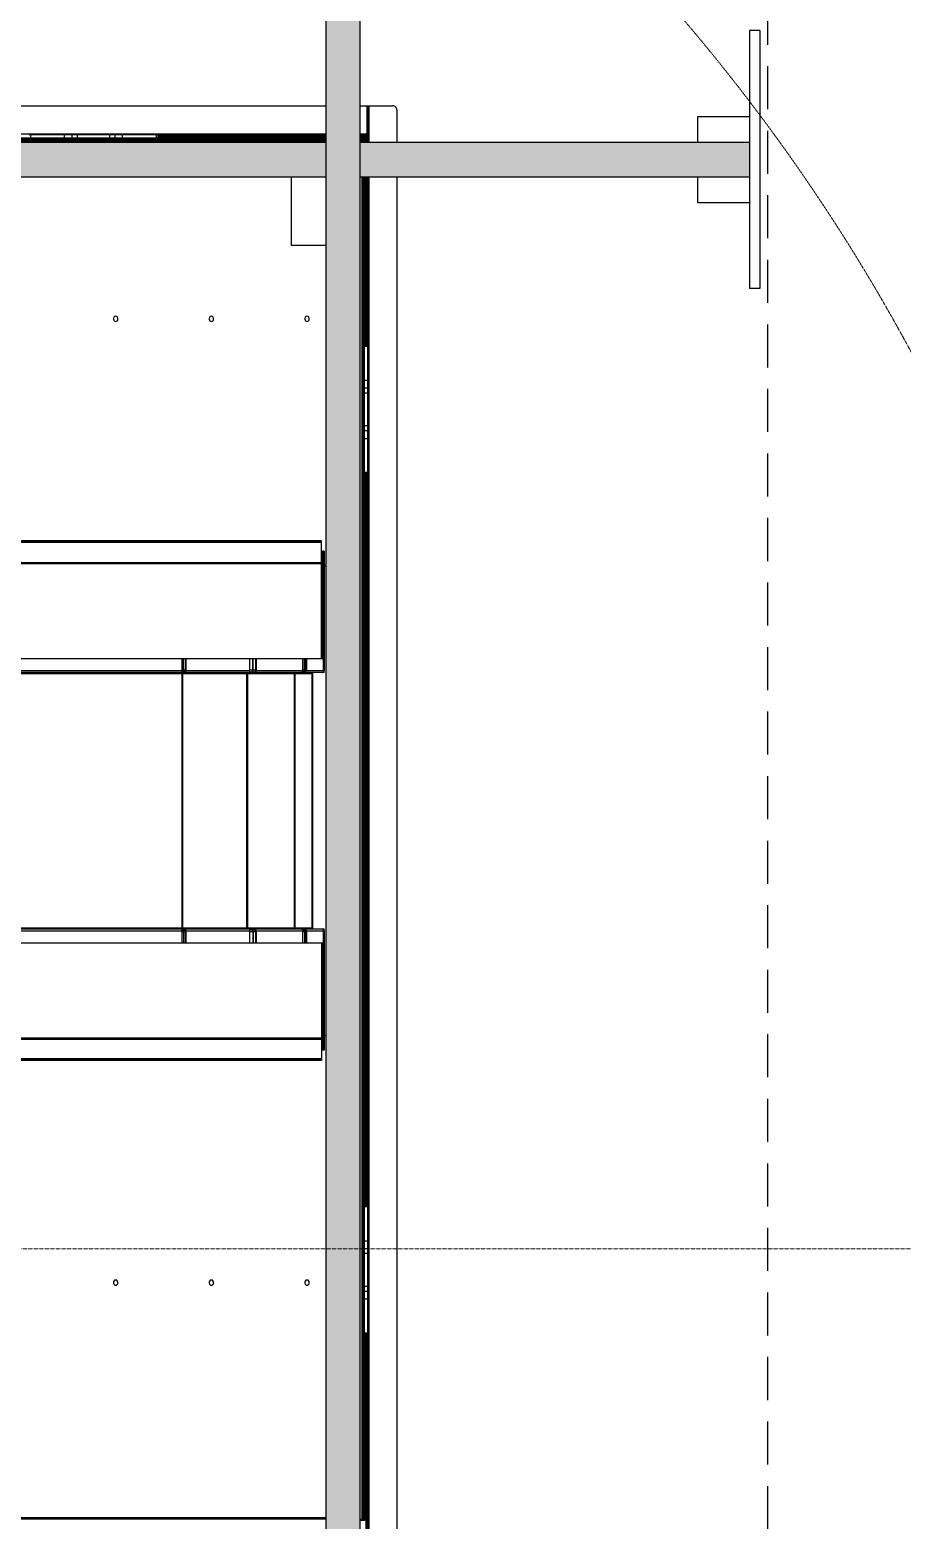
# Model space of a CAD drawing. Header units: millimetres. Extents: x 2822564 to 2991989, y -324396 to -253399.
# Drawn here: x 2905796 to 2906810, y -311368 to -309636 of the extents above; entities that cross this region are included whole.
import ezdxf

# ---------------------------------------------------------------- set-up
doc = ezdxf.new("R2010")
doc.units = ezdxf.units.MM
doc.linetypes.add('12017_XPLAN_GROUND$0$HIDDEN', pattern=[0.375, 0.25, -0.125])
doc.linetypes.add('HIDDEN', pattern=[0.375, 0.25, -0.125])
doc.layers.add('CANAL', color=2, linetype='HIDDEN')
doc.layers.add('LAF Detail', color=7, linetype='Continuous')
doc.layers.add('KATCHIN', color=253, linetype='12017_XPLAN_GROUND$0$HIDDEN', lineweight=5)

# ---------------------------------------------------------------- blocks, each defined once
blk = doc.blocks.new('Surgery Zone')
at = {"layer": 'KATCHIN', "color": 240, "ltscale": 1.1, "true_color": 0xed1f24}
blk.add_line((1610637.8, -562746.7, 0), (1608687.8, -562746.7, 0), dxfattribs=at)
at = {"layer": 'KATCHIN', "color": 85, "ltscale": 1.1, "true_color": 0x58ba48}
blk.add_circle((1610637.8, -562746.7, 0), 2200, dxfattribs=at)
blk = doc.blocks.new('LAF')
at = {"layer": 'LAF Detail'}
h = blk.add_hatch(color=1, dxfattribs=at)
h.dxf.hatch_style = 1
h.paths.add_polyline_path([(1750, 1297.5), (-1750, 1297.5), (-1750, 1257.5), (1750, 1257.5)])
h.paths.add_polyline_path([(-1257.5, 1750), (-1297.5, 1750), (-1297.5, 1297.5), (-1257.5, 1297.5)])
h.paths.add_polyline_path([(1297.5, 1750), (1257.5, 1750), (1257.5, 1297.5), (1297.5, 1297.5)])
h.paths.add_polyline_path([(1297.5, -1297.5), (1257.5, -1297.5), (1257.5, -1750), (1297.5, -1750)])
h.paths.add_polyline_path([(1750, -1257.5), (-1750, -1257.5), (-1750, -1297.5), (1750, -1297.5)])
h.paths.add_polyline_path([(-1257.5, -1297.5), (-1297.5, -1297.5), (-1297.5, -1750), (-1257.5, -1750)])
h.paths.add_polyline_path([(2764.7, 1882.3), (2614.7, 1882.3), (2614.7, 1842.3), (2068.7, 1842.3), (2068.7, 1882.3), (1918.7, 1882.3), (1918.7, 567.3), (2068.7, 567.3), (2068.7, 604.8), (2183, 604.8), (2183, 609.8), (2063, 609.8), (2063, 637.3), (2183, 637.3), (2183, 607.3), (2614.7, 607.3), (2614.7, 567.3), (2764.7, 567.3)])
h.paths.add_polyline_path([(1958.7, 1802.3), (2724.7, 1802.3), (2724.7, 913.3), (2183, 913.3), (2183, 883.3), (2063, 883.3), (2063, 913.3), (1958.7, 913.3)], flags=16)
h.paths.add_polyline_path([(1958.9, 1526.8, 1), (1964, 1526.8, 1)], flags=0)
h.paths.add_polyline_path([(1958.9, 1314.6, 1), (1964, 1314.6, 1)], flags=0)
h.paths.add_polyline_path([(2151, 1529.4), (2152, 1529.4, -1), (2152, 1524.2), (2151, 1524.2, -1)], flags=0)
h.paths.add_polyline_path([(2148.9, 1526.8, -1), (2154, 1526.8, -1)], flags=0)
h.paths.add_polyline_path([(2151, 1317.2), (2152, 1317.2, -1), (2152, 1312), (2151, 1312, -1)], flags=0)
h.paths.add_polyline_path([(2154, 1314.6, -1), (2148.9, 1314.6, -1)], flags=0)
h.paths.add_polyline_path([(2000, 1717.6), (2001.5, 1718.9, -1), (2004.9, 1715), (2003.4, 1713.7, -1)], flags=0)
h.paths.add_polyline_path([(2257.9, 1477.7), (2257.9, 1478.7, -1), (2263.1, 1478.7), (2263.1, 1477.7, -1)], flags=0)
h.paths.add_polyline_path([(2257.9, 1363.7, -1), (2263.1, 1363.7), (2263.1, 1362.7, -1), (2257.9, 1362.7)], flags=0)
h.paths.add_polyline_path([(2562.4, 1106.3), (2724.7, 1249.4), (2724.7, 1249.7), (2562.1, 1106.3)], flags=0)
h.paths.add_polyline_path([(2556.8, 1105.2), (2557, 1105.2), (2557.2, 1105.3, 0.093249)], flags=0)
h.paths.add_polyline_path([(2308.7, 1100.3), (2551.5, 1100.3), (2555.3, 1103.7), (2555.3, 1104.3, -0.414214), (2557.3, 1106.3), (2557.3, 1105.2, 0.12943), (2555.3, 1104.3), (2555.3, 1100.4), (2552.5, 1097.8), (2544.7, 1097.8), (2544.7, 1096.6), (2326.7, 1096.6), (2307.7, 1096.6, 0.414214), (2306.5, 1095.3), (2306.5, 1036.7, 0.080761), (2306.5, 1036.3), (2306.5, 1036.3), (2330.5, 914.1), (2357.5, 914.1), (2544.1, 914.1), (2544.1, 913.8), (2544.1, 913.3), (2543.7, 913.3), (2419.6, 913.8), (2366, 913.8), (2357.6, 914.1), (2357.6, 913.3), (2357.5, 913.3), (2357.5, 914.1), (2327.5, 914.1), (2303.5, 1036.3), (1958.7, 1036.3), (1958.7, 1036.9), (2303, 1036.9), (2303, 1096.6), (2326.5, 1096.6), (2326.5, 1097.8), (2308.7, 1097.8)], flags=0)
h.paths.add_polyline_path([(2305.2, 1036.7, 0.09518), (2305.4, 1035.8, 0.113938), (2303.6, 1035.9), (2305.2, 1036.1)], flags=0)
h.paths.add_polyline_path([(2257.9, 1592.7), (2257.9, 1593.7, -1), (2263.1, 1593.7), (2263.1, 1592.7, -1)], flags=0)
h.paths.add_polyline_path([(2058.1, 1768.8), (2059.6, 1770.2, -1), (2063, 1766.3), (2061.5, 1764.9, -1)], flags=0)
h.paths.add_polyline_path([(2263.1, 1248.7), (2263.1, 1247.7, -1), (2257.9, 1247.7), (2257.9, 1248.7, -1)], flags=0)
h.paths.add_polyline_path([(2444, 1411.7, 0.956183), (2444, 1429.7, -0.066402)], flags=0)
h.paths.add_polyline_path([(2426.8, 1429.7), (2427.6, 1429.7, 0.022091), (2426.8, 1429.7, 11.266721), (2426.8, 1411.7), (2427.6, 1411.7, -0.022091), (2426.8, 1411.7, -11.266721)], flags=0)
h.paths.add_polyline_path([(2426.6, 1420.7, -1), (2326.6, 1420.7, -1)], flags=0)
h.paths.add_polyline_path([(2339.5, 1461.4, -1), (2332.5, 1461.4, -1)], flags=0)
h.paths.add_polyline_path([(2338.5, 1461.4, -1), (2333.5, 1461.4, -1)], flags=0)
h.paths.add_polyline_path([(2339.5, 1380, -1), (2332.5, 1380, -1)], flags=0)
h.paths.add_polyline_path([(2338.5, 1380, -1), (2333.5, 1380, -1)], flags=0)
h.paths.add_polyline_path([(2341, 1529.4), (2342, 1529.4, -1), (2342, 1524.2), (2341, 1524.2, -1)], flags=0)
h.paths.add_polyline_path([(2344, 1526.8, -1), (2338.9, 1526.8, -1)], flags=0)
h.paths.add_polyline_path([(2257.9, 1692.7), (2257.9, 1693.7, -1), (2263.1, 1693.7), (2263.1, 1692.7, -1)], flags=0)
h.paths.add_polyline_path([(2341, 1317.2), (2342, 1317.2, -1), (2342, 1312), (2341, 1312, -1)], flags=0)
h.paths.add_polyline_path([(2344, 1314.6, -1), (2338.9, 1314.6, -1)], flags=0)
h.paths.add_polyline_path([(1948.7, 1862.3, -1), (1962.7, 1862.3, -1)], flags=16)
h.paths.add_polyline_path([(2263.1, 1133.7), (2263.1, 1132.7, -1), (2257.9, 1132.7), (2257.9, 1133.7, -1)], flags=0)
h.paths.add_polyline_path([(2420.8, 1461.4, -1), (2413.8, 1461.4, -1)], flags=0)
h.paths.add_polyline_path([(2419.8, 1461.4, -1), (2414.8, 1461.4, -1)], flags=0)
h.paths.add_polyline_path([(2420.8, 1380, -1), (2413.8, 1380, -1)], flags=0)
h.paths.add_polyline_path([(2419.8, 1380, -1), (2414.8, 1380, -1)], flags=0)
h.paths.add_polyline_path([(2257.9, 1792.7), (2257.9, 1793.7, -1), (2263.1, 1793.7), (2263.1, 1792.7, -1)], flags=0)
h.paths.add_polyline_path([(2551.5, 1100.3, 0.016832), (2552, 1099.1), (2552.1, 1099.1), (2551.9, 1099.1), (2551.9, 1099), (2552, 1099, -0.00829)], flags=0)
h.paths.add_polyline_path([(2327.4, 1109.9), (2329.4, 1109.9, -1), (2329.4, 1104.7), (2327.4, 1104.7, -1)], flags=0)
h.paths.add_polyline_path([(2490.2, 1477.7), (2490.2, 1478.7, -1), (2495.4, 1478.7), (2495.4, 1477.7, -1)], flags=0)
h.paths.add_polyline_path([(2490.2, 1363.7, -1), (2495.4, 1363.7), (2495.4, 1362.7, -1), (2490.2, 1362.7)], flags=0)
h.paths.add_polyline_path([(2394, 1109.9), (2396, 1109.9, -1), (2396, 1104.7), (2394, 1104.7, -1)], flags=0)
h.paths.add_polyline_path([(1958.7, 873.3), (2310.7, 873.3), (2310.7, 647.3), (1958.7, 647.3)], flags=16)
h.paths.add_polyline_path([(2490.2, 1592.7), (2490.2, 1593.7, -1), (2495.4, 1593.7), (2495.4, 1592.7, -1)], flags=0)
h.paths.add_polyline_path([(2490.2, 1248.7, -1), (2495.4, 1248.7), (2495.4, 1247.7, -1), (2490.2, 1247.7)], flags=0)
h.paths.add_polyline_path([(2531, 1529.4), (2532, 1529.4, -1), (2532, 1524.2), (2531, 1524.2, -1)], flags=0)
h.paths.add_polyline_path([(2534, 1526.8, -1), (2528.9, 1526.8, -1)], flags=0)
h.paths.add_polyline_path([(2531, 1317.2), (2532, 1317.2, -1), (2532, 1312), (2531, 1312, -1)], flags=0)
h.paths.add_polyline_path([(2534, 1314.6, -1), (2528.9, 1314.6, -1)], flags=0)
h.paths.add_polyline_path([(2490.2, 1692.7), (2490.2, 1693.7, -1), (2495.4, 1693.7), (2495.4, 1692.7, -1)], flags=0)
h.paths.add_polyline_path([(2460.7, 1109.9), (2462.7, 1109.9, -1), (2462.7, 1104.7), (2460.7, 1104.7, -1)], flags=0)
h.paths.add_polyline_path([(2495.4, 1133.7), (2495.4, 1132.7, -1), (2490.2, 1132.7), (2490.2, 1133.7, -1)], flags=0)
h.paths.add_polyline_path([(2490.2, 1792.7), (2490.2, 1793.7, -1), (2495.4, 1793.7), (2495.4, 1792.7, -1)], flags=0)
h.paths.add_polyline_path([(2527.4, 1109.9), (2529.4, 1109.9, -1), (2529.4, 1104.7), (2527.4, 1104.7, -1)], flags=0)
h.paths.add_polyline_path([(2322.7, 860.3), (2350.7, 860.3), (2350.7, 873.3), (2724.7, 873.3), (2724.7, 647.3), (2350.7, 647.3), (2350.7, 660.3), (2322.7, 660.3, -0.414214), (2320.7, 662.3), (2320.7, 858.3, -0.414214)], flags=16)
h.paths.add_polyline_path([(2561.8, 1122.2), (2563.3, 1123.5, -1), (2566.7, 1119.6), (2565.2, 1118.3, -1)], flags=0)
h.paths.add_polyline_path([(2353.8, 820.3), (2353.8, 860.3), (2353.7, 820.3)], flags=0)
h.paths.add_polyline_path([(2578.9, 1095.3, -1), (2573.8, 1095.3, -1)], flags=0)
h.paths.add_polyline_path([(2619.9, 1173.4), (2621.4, 1174.7, -1), (2624.8, 1170.8), (2623.3, 1169.5, -1)], flags=0)
h.paths.add_polyline_path([(2392.3, 858.8), (2392.3, 662.3), (2392.2, 661.9), (2392, 660.7), (2391.5, 660.5), (2391.7, 660.7), (2391.9, 660.9), (2392, 661.2), (2392.2, 661.6), (2392.2, 661.9), (2392.3, 662.3), (2392.3, 858.3), (2392.2, 858.7), (2392, 859.9), (2391.8, 860)], flags=0)
h.paths.add_polyline_path([(2383.4, 818.3), (2383.2, 818.3), (2383.2, 702.3), (2383.2, 701.9), (2383, 700.7), (2382.1, 700.3), (2381.9, 700.3), (2382.2, 700.4), (2382.4, 700.5), (2382.6, 700.7), (2382.8, 700.9), (2383, 701.2), (2383.1, 701.6), (2383.2, 701.9), (2383.2, 702.3), (2383.2, 818.3), (2383.2, 818.7), (2383, 819.9), (2382.8, 820)], flags=0)
h.paths.add_polyline_path([(2623.3, 1770.2), (2624.8, 1768.8, -1), (2621.4, 1764.9), (2619.9, 1766.3, -1)], flags=0)
h.paths.add_polyline_path([(2678, 1224.6), (2679.5, 1225.9, -1), (2682.9, 1222), (2681.4, 1220.7, -1)], flags=0)
h.paths.add_polyline_path([(2721, 1529.4), (2722, 1529.4, -1), (2722, 1524.2), (2721, 1524.2, -1)], flags=0)
h.paths.add_polyline_path([(2724, 1526.8, -1), (2718.9, 1526.8, -1)], flags=0)
h.paths.add_polyline_path([(2721, 1317.2), (2722, 1317.2, -1), (2722, 1312), (2721, 1312, -1)], flags=0)
h.paths.add_polyline_path([(2724, 1314.6, -1), (2718.9, 1314.6, -1)], flags=0)
h.paths.add_polyline_path([(2681.4, 1718.9), (2682.9, 1717.6, -1), (2679.5, 1713.7), (2678, 1715, -1)], flags=0)
h.paths.add_polyline_path([(2665.4, 1096), (2667.3, 1092.8, 0.483498), (2670.4, 1095.3, 0.867202)], flags=0)
h.paths.add_polyline_path([(1962.7, 587.3, -1), (1948.7, 587.3, -1)], flags=16)
h.paths.add_polyline_path([(2537.3, 819.3), (2537.3, 818.3, -1), (2532.1, 818.3), (2532.1, 819.3, -1)], flags=0)
h.paths.add_polyline_path([(2537.3, 818.8, -1), (2532.2, 818.8, -1)], flags=0)
h.paths.add_polyline_path([(2720.7, 1862.3, -1), (2734.7, 1862.3, -1)], flags=16)
h.paths.add_polyline_path([(2537.3, 761.1), (2537.3, 760.1, -1), (2532.1, 760.1), (2532.1, 761.1, -1)], flags=0)
h.paths.add_polyline_path([(2537.3, 760.6, -1), (2532.2, 760.6, -1)], flags=0)
h.paths.add_polyline_path([(2537.3, 702.8), (2537.3, 701.8, -1), (2532.1, 701.8), (2532.1, 702.8, -1)], flags=0)
h.paths.add_polyline_path([(2537.3, 702.3, -1), (2532.2, 702.3, -1)], flags=0)
h.paths.add_polyline_path([(2734.7, 587.3, -1), (2720.7, 587.3, -1)], flags=16)
h.paths.add_polyline_path([(1297.5, 1257.5), (1257.5, 1257.5), (1257.5, -1257.5), (1297.5, -1257.5)])
h.paths.add_polyline_path([(-1257.5, 1257.5), (-1297.5, 1257.5), (-1297.5, -1257.5), (-1257.5, -1257.5)])
at = {"layer": 'LAF Detail', "color": 3, "linetype": 'Continuous', "lineweight": 25}
for p, q in [((1257.5, 1257.5), (1257.5, -1257.5)), ((1297.5, -1257.5), (1297.5, 1257.5)), ((1307.5, 610.6), (1307.5, -1257.5)), ((1340.1, 610.6), (1340.1, -1257.5)), ((-302.6, -1257.5), (-302.6, 300.6)), ((367.4, -160.5), (367.4, -1092.1)), ((381.4, -160.5), (381.4, -1090.3)), ((383.4, -160.5), (383.4, -1090.3)), ((384.4, -1241.5), (384.4, -160.5)), ((680.4, -160.5), (680.4, -1241.5)), ((681.4, -1090.3), (681.4, -160.6)), ((683.4, -1090.3), (683.4, -160.5)), ((697.4, -1092.1), (697.4, -160.5)), ((-300.6, -302.6), (-300.6, -1257.5)), ((1299.4, -304.6), (1299.4, -1257.5)), ((1300.4, -303.7), (1300.4, -1257.5)), ((1301.4, -303.7), (1301.4, -1257.5)), ((1302.4, -1257.5), (1302.4, -303.7)), ((230.4, -1252.5), (230.4, -316.7)), ((231.4, -1252.5), (231.4, -316.7)), ((232.4, -1252.5), (232.4, -316.7)), ((255.4, -316.7), (255.4, -1252.5)), ((256.4, -1252.5), (256.4, -316.7)), ((256.8, -316.7), (256.8, -1252.5)), ((808, -316.7), (808, -1252.5)), ((808.4, -1252.5), (808.4, -316.7)), ((809.4, -316.7), (809.4, -1252.5)), ((832.4, -1252.5), (832.4, -316.7)), ((833.4, -1252.5), (833.4, -316.7)), ((834.4, -1252.5), (834.4, -316.7)), ((1306.4, -914.1), (1302.4, -914.1)), ((1306.4, -1062.2), (1306.4, -912.2)), ((1302.4, -953.4), (1306.4, -953.4)), ((1302.4, -962.3), (1306.4, -962.3)), ((1306.4, -968.3), (1302.4, -968.3)), ((-27.1, -1010.6), (-28.1, -1010.6)), ((-28.1, -1015.7), (-27.1, -1015.7)), ((1092.9, -1010.6), (1091.9, -1010.6)), ((1091.9, -1015.7), (1092.9, -1015.7)), ((1302.4, -1006.2), (1306.4, -1006.2)), ((1306.4, -1012.2), (1302.4, -1012.2)), ((1302.4, -1021.1), (1306.4, -1021.1)), ((1302.4, -1060.4), (1306.4, -1060.4)), ((1306.4, -1062.2), (1302.4, -1062.2)), ((1303.4, -1257.5), (1303.4, -1062.2)), ((1304, -1062.2), (1304, -1257.5)), ((1305.1, -1062.2), (1305.1, -1257.5)), ((1306.4, -1062.2), (1306.4, -1257.5)), ((367.4, -1090.3), (697.4, -1090.3)), ((380.4, -1090.3), (380.4, -1092.1)), ((382.4, -1090.3), (382.4, -1094)), ((383.4, -1091.1), (382.4, -1091.1)), ((383.4, -1091.1), (383.4, -1255.5)), ((383.8, -1090.3), (383.8, -1090.6)), ((680.4, -1090.9), (384.4, -1090.9)), ((681, -1090.6), (681, -1090.3)), ((681.4, -1091.1), (682.4, -1091.1)), ((681.4, -1255.5), (681.4, -1091.1)), ((682.4, -1090.3), (682.4, -1094)), ((684.4, -1090.3), (684.4, -1092.1)), ((380.4, -1092.1), (367.4, -1092.1)), ((380.4, -1092.3), (367.4, -1092.3)), ((367.4, -1092.3), (367.4, -1255.5)), ((380.4, -1092.5), (367.4, -1092.5)), ((381.4, -1094.2), (367.4, -1094.2)), ((381.4, -1094.5), (367.4, -1094.5)), ((380.4, -1092.3), (380.4, -1094.2)), ((381.2, -1092.2), (381.2, -1092.1)), ((381.4, -1094.2), (381.4, -1169.1)), ((382.4, -1094), (383.4, -1094)), ((682.4, -1094), (681.4, -1094)), ((697.4, -1094.2), (683.4, -1094.2)), ((683.4, -1169.1), (683.4, -1094.2)), ((697.4, -1094.5), (683.4, -1094.5)), ((683.6, -1092.2), (683.6, -1092.1)), ((684.4, -1092.1), (697.4, -1092.1)), ((684.4, -1092.3), (697.4, -1092.3)), ((684.4, -1092.3), (684.4, -1094.2)), ((684.4, -1092.5), (697.4, -1092.5)), ((697.4, -1255.5), (697.4, -1092.3)), ((-27.1, -1121.8), (-28.1, -1121.8)), ((1092.9, -1121.8), (1091.9, -1121.8)), ((-28.1, -1126.9), (-27.1, -1126.9)), ((1091.9, -1126.9), (1092.9, -1126.9)), ((367.4, -1169.1), (381.4, -1169.1)), ((380.4, -1172.4), (367.4, -1172.4)), ((380.4, -1173), (367.4, -1173)), ((381.4, -1175.6), (367.4, -1175.6)), ((381.4, -1176.3), (367.4, -1176.3)), ((380.4, -1169.1), (380.4, -1175.6)), ((381.4, -1175.6), (381.4, -1230.8)), ((382.4, -1169), (382.4, -1174.9)), ((382.4, -1174.9), (383.4, -1174.9)), ((384.4, -1165.5), (680.4, -1165.5)), ((680.4, -1166.4), (384.4, -1166.4)), ((682.4, -1174.9), (681.4, -1174.9)), ((682.4, -1169), (682.4, -1174.9)), ((683.4, -1169.1), (697.4, -1169.1)), ((683.4, -1230.8), (683.4, -1175.6)), ((697.4, -1175.6), (683.4, -1175.6)), ((697.4, -1176.3), (683.4, -1176.3)), ((684.4, -1169.1), (684.4, -1175.6)), ((684.4, -1172.4), (697.4, -1172.4)), ((684.4, -1173), (697.4, -1173)), ((384.4, -1220.9), (680.4, -1220.9)), ((680.4, -1221.4), (384.4, -1221.4)), ((1177.5, -1257.5), (1177.5, -1217.5)), ((1177.5, -1217.5), (1257.5, -1217.5)), ((-27.1, -1233.1), (-28.1, -1233.1)), ((-28.1, -1238.2), (-27.1, -1238.2)), ((256.4, -1240.5), (256.8, -1240.5)), ((367.4, -1230.8), (381.4, -1230.8)), ((380.4, -1232.7), (367.4, -1232.7)), ((380.4, -1233), (367.4, -1233)), ((381.4, -1234), (367.4, -1234)), ((381.4, -1234.9), (367.4, -1234.9)), ((380.4, -1230.8), (380.4, -1234)), ((381.4, -1234), (381.4, -1255.5)), ((382.4, -1230.6), (382.4, -1233)), ((382.4, -1233), (383.4, -1233)), ((383.4, -1242.5), (681.4, -1242.5)), ((384.4, -1241.4), (680.4, -1241.4)), ((680.4, -1241.5), (384.4, -1241.5)), ((682.4, -1233), (681.4, -1233)), ((682.4, -1230.6), (682.4, -1233)), ((683.4, -1230.8), (697.4, -1230.8)), ((683.4, -1255.5), (683.4, -1234)), ((697.4, -1234), (683.4, -1234)), ((697.4, -1234.9), (683.4, -1234.9)), ((684.4, -1230.8), (684.4, -1234)), ((684.4, -1232.7), (697.4, -1232.7)), ((684.4, -1233), (697.4, -1233)), ((808.4, -1240.5), (808, -1240.5)), ((1092.9, -1233.1), (1091.9, -1233.1)), ((1091.9, -1238.2), (1092.9, -1238.2)), ((367.4, -1252.5), (230.4, -1252.5)), ((367.4, -1253.5), (242.4, -1253.5)), ((242.4, -1255.5), (242.4, -1253.5)), ((367.4, -1254.5), (242.4, -1254.5)), ((381.4, -1255.5), (242.4, -1255.5)), ((245.5, -1254.5), (245.5, -1253.5)), ((245.7, -1255.5), (245.7, -1254.5)), ((259.4, -1257.5), (259.4, -1255.5)), ((366.6, -1255.5), (366.6, -1254.5)), ((367.3, -1253.5), (367.3, -1254.5)), ((367.4, -1254.9), (381.4, -1254.9)), ((382.4, -1255.2), (382.4, -1255.5)), ((382.4, -1255.5), (383.4, -1255.5)), ((383.3, -1253.5), (383.4, -1253.5)), ((681.4, -1253.5), (681.4, -1253.5)), ((681.4, -1255.5), (682.4, -1255.5)), ((682.4, -1255.5), (682.4, -1255.2)), ((683.4, -1254.9), (697.4, -1254.9)), ((822.4, -1255.5), (683.4, -1255.5)), ((697.4, -1252.5), (834.4, -1252.5)), ((697.4, -1253.5), (822.4, -1253.5)), ((697.4, -1253.5), (697.4, -1254.5)), ((697.4, -1254.5), (822.4, -1254.5)), ((698.2, -1255.5), (698.2, -1254.5)), ((805.4, -1255.5), (805.4, -1257.5)), ((819.1, -1255.5), (819.1, -1254.5)), ((819.2, -1254.5), (819.2, -1253.5)), ((822.4, -1255.5), (822.4, -1253.5)), ((-303.6, -1297.5), (-303.6, -1302.4)), ((-302.6, -1297.5), (-302.6, -1303.4)), ((1299.4, -1297.5), (1299.4, -1299.4)), ((1300.4, -1297.5), (1300.4, -1301.4)), ((1301.4, -1297.5), (1301.4, -1301.4)), ((1302.4, -1302.3), (1302.4, -1297.5)), ((1303.4, -1302.3), (1303.4, -1297.5)), ((1305.1, -1297.5), (1305.1, -1305.1)), ((1306.4, -1297.5), (1306.4, -1305.1)), ((1307.5, -1297.5), (1307.5, -1305.1)), ((1340.1, -1297.5), (1340.1, -1335.1)), ((-87.8, -1304), (-354.9, -1304)), ((-87.8, -1305.1), (-354.9, -1305.1)), ((-87.8, -1306.4), (-354.9, -1306.4)), ((1257.5, -1307.5), (-354.9, -1307.5)), ((-302.6, -1302.8), (-303.9, -1302.8)), ((-303.6, -1302.4), (1257.5, -1302.4)), ((1257.5, -1299.4), (-302.6, -1299.4)), ((1257.5, -1300.4), (-302.6, -1300.4)), ((1257.5, -1301.4), (-302.6, -1301.4)), ((-302.6, -1303.4), (-87.8, -1303.4)), ((-301.6, -1299.4), (-301.6, -1300.4)), ((-301.6, -1302.4), (-301.6, -1301.4)), ((-301.6, -1301.4), (-301.6, -1302.4)), ((-301.4, -1300.4), (-301.4, -1299.4)), ((-300.6, -1300.4), (-300.6, -1299.4)), ((-299.8, -1301.4), (-299.8, -1302.4)), ((-87.8, -1306.4), (-87.8, -1302.4)), ((-87.8, -1306.4), (62.2, -1306.4)), ((-85.9, -1302.4), (-85.9, -1306.4)), ((-46.6, -1302.4), (-46.6, -1306.4)), ((-37.7, -1306.4), (-37.7, -1302.4)), ((-31.7, -1302.4), (-31.7, -1306.4)), ((6.2, -1306.4), (6.2, -1302.4)), ((12.2, -1302.4), (12.2, -1306.4)), ((21.1, -1302.4), (21.1, -1306.4)), ((60.4, -1306.4), (60.4, -1302.4)), ((62.2, -1302.4), (62.2, -1306.4)), ((62.2, -1303.4), (912.2, -1303.4)), ((912.2, -1304), (62.2, -1304)), ((912.2, -1305.1), (62.2, -1305.1)), ((912.2, -1306.4), (62.2, -1306.4)), ((912.2, -1306.4), (912.2, -1302.4)), ((912.2, -1306.4), (1062.2, -1306.4)), ((914.1, -1302.4), (914.1, -1306.4)), ((953.4, -1302.4), (953.4, -1306.4)), ((962.3, -1306.4), (962.3, -1302.4)), ((968.3, -1302.4), (968.3, -1306.4)), ((1006.2, -1306.4), (1006.2, -1302.4)), ((1012.2, -1302.4), (1012.2, -1306.4)), ((1021.1, -1302.4), (1021.1, -1306.4)), ((1060.4, -1306.4), (1060.4, -1302.4)), ((1062.2, -1302.4), (1062.2, -1306.4)), ((1062.2, -1303.4), (1257.5, -1303.4)), ((1257.5, -1304), (1062.2, -1304)), ((1257.5, -1305.1), (1062.2, -1305.1)), ((1257.5, -1306.4), (1062.2, -1306.4)), ((1299.4, -1299.4), (1297.5, -1299.4)), ((1300.2, -1300.4), (1297.5, -1300.4)), ((1301.4, -1301.4), (1297.5, -1301.4)), ((1297.5, -1302.4), (1302.3, -1302.4)), ((1297.5, -1303.4), (1302.3, -1303.4)), ((1305.1, -1304), (1297.5, -1304)), ((1340.1, -1305.1), (1297.5, -1305.1)), ((1340.1, -1306.4), (1297.5, -1306.4)), ((1340.1, -1307.5), (1297.5, -1307.5)), ((1299.5, -1299.5), (1299.6, -1299.7)), ((1300.2, -1301.4), (1300.2, -1300.4)), ((1302.3, -1303.4), (1302.3, -1302.4)), ((1305.1, -1302.8), (1302.3, -1302.8)), ((1303.4, -1302.3), (1302.4, -1302.3)), ((1257.5, -1340.1), (-354.9, -1340.1)), ((1335.1, -1340.1), (1297.5, -1340.1))]:
    blk.add_line(p, q, dxfattribs=at)
at = {"layer": 'LAF Detail', "color": 7, "linetype": 'Continuous', "lineweight": 25}
for p, q in [((1750, -1257.5), (-1750, -1257.5)), ((-1750, -1297.5), (1750, -1297.5)), ((1257.5, -1297.5), (1257.5, -1750)), ((1297.5, -1750), (1297.5, -1297.5))]:
    blk.add_line(p, q, dxfattribs=at)
at = {"layer": 'LAF Detail', "color": 1, "linetype": 'Continuous', "lineweight": 25}
for p, q in [((1227.5, -1690), (1227.5, -1750)), ((1227.5, -1690), (1257.5, -1690)), ((1297.5, -1690), (1327.5, -1690)), ((1327.5, -1690), (1327.5, -1750)), ((1127.5, -1762), (1127.5, -1750)), ((1427.5, -1750), (1127.5, -1750)), ((1427.5, -1762), (1127.5, -1762)), ((1427.5, -1762), (1427.5, -1750))]:
    blk.add_line(p, q, dxfattribs=at)
at = {"layer": 'LAF Detail', "color": 3, "linetype": 'Continuous', "lineweight": 25, "flags": 128}
for points in [[(382.4, -1171.7), (382.2, -1171.9), (381.8, -1172.1), (381.1, -1172.3), (380.4, -1172.4)], [(380.4, -1173), (381.1, -1172.9), (381.8, -1172.6), (382.2, -1172.2), (382.4, -1171.7)], [(682.4, -1171.7), (682.5, -1171.9), (683, -1172.1), (683.6, -1172.3), (684.4, -1172.4)], [(684.4, -1173), (683.6, -1172.9), (683, -1172.6), (682.5, -1172.2), (682.4, -1171.7)], [(1300, -1300.3), (1299.8, -1300), (1299.4, -1299.4)], [(1300.4, -1301.4), (1300.2, -1300.7), (1300.2, -1300.6)]]:
    blk.add_lwpolyline(points, dxfattribs=at)
at = {"layer": 'LAF Detail', "color": 3, "linetype": 'Continuous', "lineweight": 25}
for centre, radius, start, end in [((-28.1, -1013.1), 2.55, 90, 270), ((-27.1, -1013.1), 2.55, 270, 90), ((1091.9, -1013.1), 2.55, 90, 270), ((1092.9, -1013.1), 2.55, 270, 90), ((383.9, -1092.9), 2.37, 78.6309, 130.3907), ((384.1, -1092), 1.18, 78.6309, 130.3907), ((680.8, -1092.9), 2.37, 49.6093, 101.3691), ((680.6, -1092), 1.18, 49.6093, 101.3691), ((380.3, -1023.1), 69, 270.0514, 271.7125), ((380.9, -1090.2), 2.4, 258.2653, 309.1537), ((380.6, -1091.1), 1.21, 257.9158, 307.8894), ((381.8, -1092.2), 2.37, 258.6309, 310.3907), ((381.6, -1093.1), 1.18, 258.6309, 310.3907), ((682.9, -1092.2), 2.37, 229.6093, 281.3691), ((684.4, -1023.1), 69, 268.2875, 269.9486), ((683.9, -1090.2), 2.4, 230.8463, 281.7347), ((683.1, -1093.1), 1.18, 229.6093, 281.3691), ((684.1, -1091.1), 1.21, 232.1106, 282.0842), ((-28.1, -1124.4), 2.55, 90, 270), ((-27.1, -1124.4), 2.55, 270, 90), ((1091.9, -1124.4), 2.55, 90, 270), ((1092.9, -1124.4), 2.55, 270, 90), ((381.8, -1166.8), 2.37, 258.6309, 310.3907), ((381.6, -1174.5), 1.79, 261.9505, 348.5782), ((381.5, -1174.7), 0.893, 261.9505, 348.5782), ((384.1, -1166.6), 1.18, 78.6309, 130.3907), ((384.4, -1168.3), 2.65, 89.6621, 111.795), ((384.2, -1167.3), 0.893, 81.9505, 168.5782), ((680.6, -1166.6), 1.18, 49.6093, 101.3691), ((680.4, -1168.3), 2.65, 68.205, 90.3379), ((680.5, -1167.3), 0.893, 11.4218, 98.0495), ((682.9, -1166.8), 2.37, 229.6093, 281.3691), ((683.1, -1174.5), 1.79, 191.4218, 278.0495), ((683.2, -1174.7), 0.893, 191.4218, 278.0495), ((381.6, -1229), 1.79, 261.9505, 348.5782), ((384.2, -1221.8), 0.893, 81.9505, 168.5782), ((384.4, -1222.4), 0.983, 89.0242, 178.9898), ((680.5, -1221.8), 0.893, 11.4218, 98.0495), ((680.4, -1222.4), 0.983, 1.0102, 90.9758), ((683.1, -1229), 1.79, 191.4218, 278.0495), ((-28.1, -1235.6), 2.55, 90, 270), ((-27.1, -1235.6), 2.55, 270, 90), ((380.5, -1230.8), 1.86, 264.8629, 349.9864), ((380.4, -1231.1), 1.93, 267.9741, 358.7651), ((381.4, -1233), 1.97, 269.0242, 358.9898), ((381.4, -1233), 0.983, 269.0242, 358.9898), ((384.4, -1242.4), 0.983, 89.0242, 178.9898), ((384.4, -1242.5), 1, 90, 180), ((680.4, -1242.4), 0.983, 1.0102, 90.9758), ((680.4, -1242.5), 1, 0, 90), ((683.3, -1233), 1.97, 181.0102, 270.9758), ((684.2, -1230.8), 1.86, 190.0136, 275.1371), ((684.3, -1231.1), 1.93, 181.2349, 272.0259), ((683.4, -1233), 0.983, 181.0102, 270.9758), ((1091.9, -1235.6), 2.55, 90, 270), ((1092.9, -1235.6), 2.55, 270, 90), ((255.4, -1252.5), 1, 270, 0), ((255.9, -1252.6), 0.918, 276.9354, 5.5617), ((381.4, -1253), 1.97, 269.0242, 358.9898), ((381.4, -1253.5), 2, 270, 0), ((683.3, -1253), 1.97, 181.0102, 270.9758), ((683.4, -1253.5), 2, 180, 270), ((808.9, -1252.6), 0.918, 174.4383, 263.0646), ((809.4, -1252.5), 1, 180, 270), ((1300.9, -1298.9), 1.61, 195.2821, 242.0375), ((1303, -1300.7), 1.84, 202.3931, 247.6069), ((1300.1, -1302.8), 2.31, 12.7668, 57.1902), ((1335.1, -1335.1), 5, 270, 0)]:
    blk.add_arc(centre, radius, start, end, dxfattribs=at)

msp = doc.modelspace()

# ---------------------------------------------------------------- block references
at = {"rotation": 180}
msp.add_blockref('Surgery Zone', (4515520.2, -873798.8, 0), dxfattribs=at)

# ---------------------------------------------------------------- next in the draw order: linework, layer by layer
at = {"layer": 'CANAL', "ltscale": 200}
msp.add_lwpolyline([(2903113.8, -313330.3), (2906654.3, -313327.9), (2906653.5, -308665.7), (2907107.3, -308666.3), (2907134.9, -313665.6), (2902650.1, -313661.6), (2902630.8, -308702.1), (2903077, -308700.3)], close=True, dxfattribs=at)

# ---------------------------------------------------------------- next in the draw order: block references
at = {"color": 1, "rotation": 89.99999999999999}
msp.add_blockref('LAF', (2904882.4, -311063.9, 0), dxfattribs=at)

doc.saveas('drawing.dxf')
